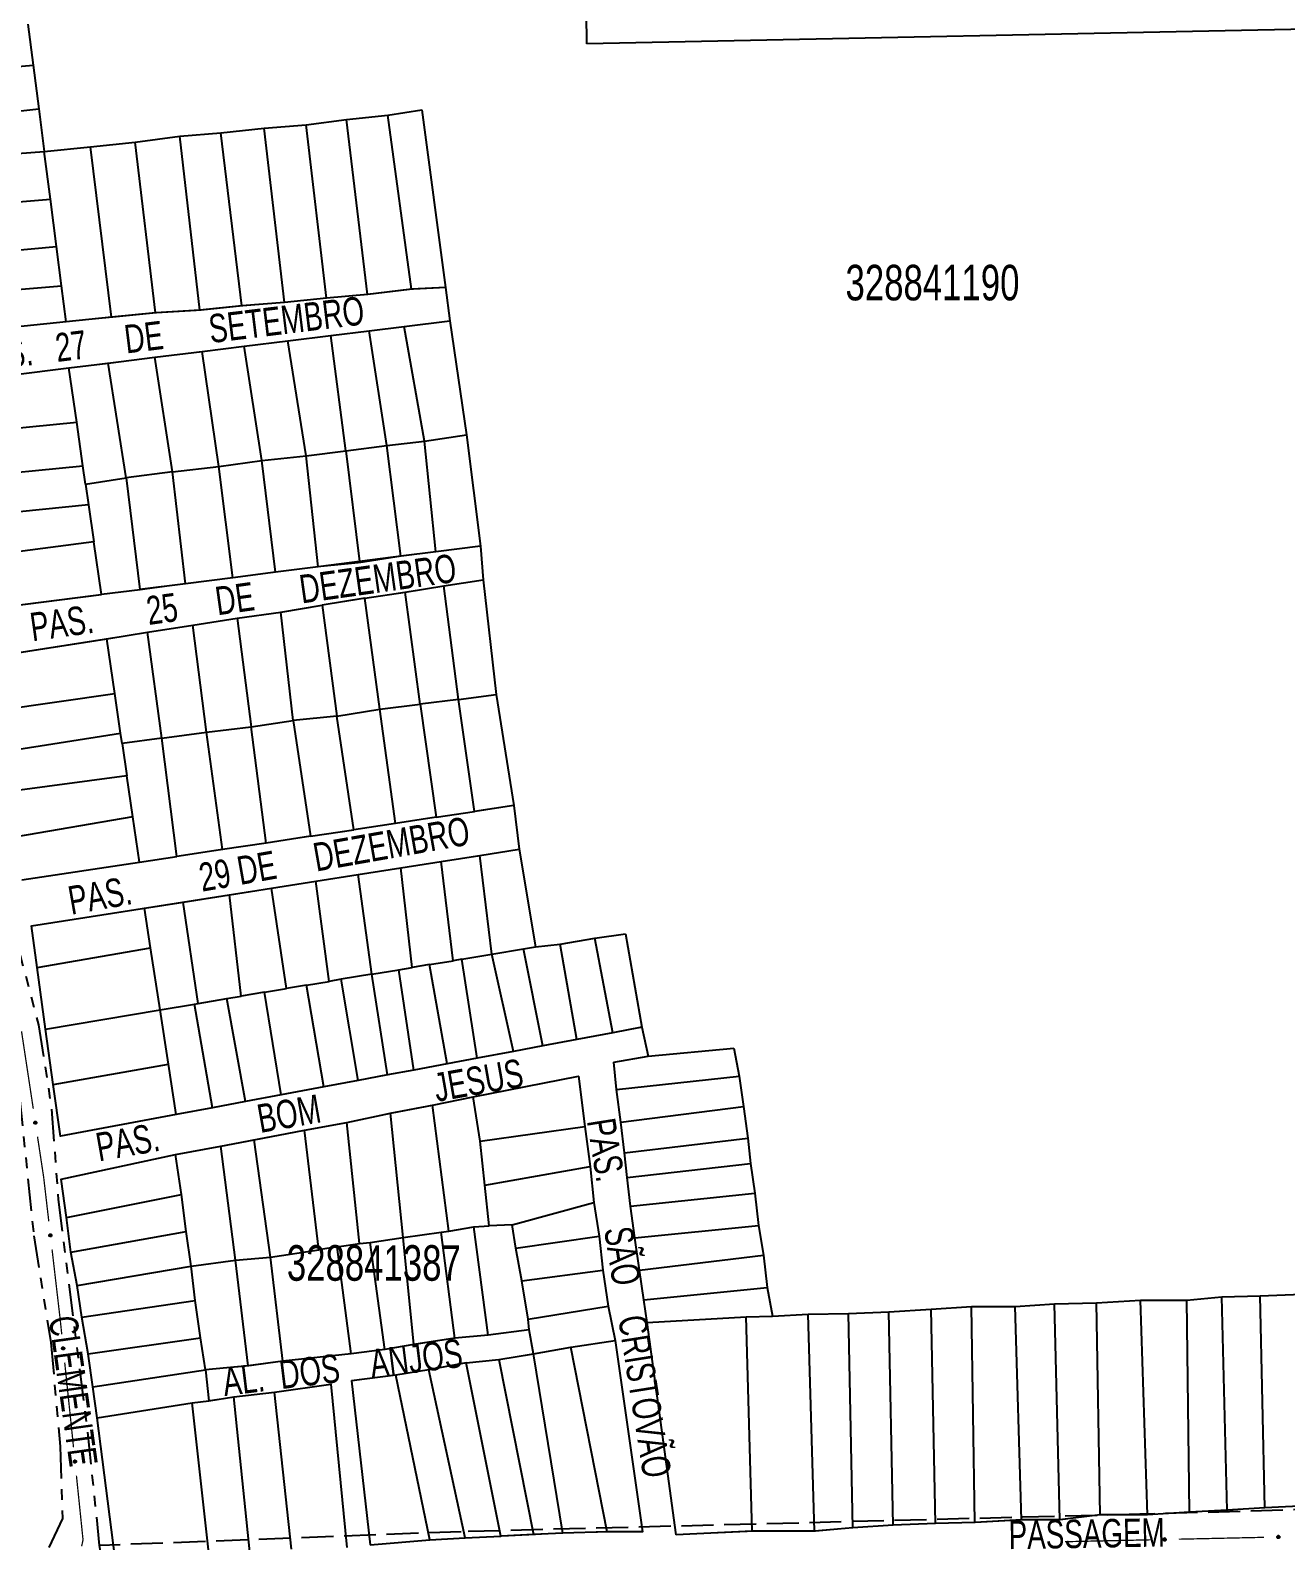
# Model space of a CAD drawing. Extents: x 203604 to 204690, y 4848469 to 4850418.
# Drawn here: x 203911.7 to 204088.3, y 4849524.5 to 4849737 of the extents above; entities that cross this region are included whole.
import ezdxf

# ---------------------------------------------------------------- set-up
doc = ezdxf.new("R2010")
doc.units = 0
doc.header["$LTSCALE"] = 1.5
doc.header["$MEASUREMENT"] = 0
doc.linetypes.add('TRACO_11', pattern=[8, 3, -1, 3, -1])
doc.linetypes.add('TRACO_25', pattern=[8, 3, -1, 1, -1, 1, -1])
for name, color, linetype in [('CD_MALHA_LOTES', 7, 'CONTINUOUS'), ('CD_TXT_QUADRA', 2, 'CONTINUOUS'), ('RU-QUADRA', 210, 'CONTINUOUS'), ('SV-EIXO-RUA-N-PAV', 6, 'CONTINUOUS'), ('SV-EIXO-RUA-PAV', 20, 'CONTINUOUS'), ('SV-RUA-NAO-PAV', 7, 'CONTINUOUS'), ('SV-RUA-PAVIM', 7, 'CONTINUOUS'), ('SV-TXT-RUA-PAV', 7, 'CONTINUOUS'), ('SV-TXT-VIA-ATUAL', 250, 'CONTINUOUS')]:
    doc.layers.add(name, color=color, linetype=linetype)
doc.styles.add('ARIAL', font='ARIAL.SHX')

msp = doc.modelspace()

# ---------------------------------------------------------------- linework, layer by layer
at = {"layer": 'CD_MALHA_LOTES', "linetype": 'Continuous', "flags": 128}
for points in [[(203989.982613, 4849735.04705), (203989.859522, 4849747.848481)], [(203911.388531, 4849737.822931), (203912.124695, 4849732.06886)], [(204095.902147, 4849737.201137), (203989.982613, 4849735.04705)], [(203895.959205, 4849730.647797), (203912.124695, 4849732.06886)], [(203912.124695, 4849732.06886), (203912.911307, 4849725.920476)], [(203896.751106, 4849724.115537), (203912.911307, 4849725.920476)], [(203912.911307, 4849725.920476), (203913.682425, 4849719.8932)], [(203950.532048, 4849723.661162), (203956.19422, 4849724.399706)], [(203956.19422, 4849724.399706), (203961.979482, 4849725.015159)], [(203959.148396, 4849699.781569), (203956.19422, 4849724.399706)], [(203961.979482, 4849725.015159), (203966.780018, 4849725.753703)], [(203965.30293, 4849700.520113), (203961.979482, 4849725.015159)], [(203966.780018, 4849725.753703), (203970.103467, 4849700.766294)], [(203932.745444, 4849722.060983), (203938.530706, 4849722.553346)], [(203938.530706, 4849722.553346), (203944.623695, 4849723.168799)], [(203941.484883, 4849698.18139), (203938.530706, 4849722.553346)], [(203944.623695, 4849723.168799), (203950.532048, 4849723.661162)], [(203947.454781, 4849698.673753), (203944.623695, 4849723.168799)], [(203953.363134, 4849699.289206), (203950.532048, 4849723.661162)], [(203913.682425, 4849719.8932), (203920.190194, 4849720.583895)], [(203920.190194, 4849720.583895), (203926.467819, 4849721.199348)], [(203923.144371, 4849696.581211), (203920.190194, 4849720.583895)], [(203926.467819, 4849721.199348), (203932.745444, 4849722.060983)], [(203929.298905, 4849697.196665), (203926.467819, 4849721.199348)], [(203935.57653, 4849697.565937), (203932.745444, 4849722.060983)], [(203897.410653, 4849718.675048), (203913.682425, 4849719.8932)], [(203914.540744, 4849713.184333), (203913.682425, 4849719.8932)], [(203898.237536, 4849711.854224), (203914.540744, 4849713.184333)], [(203915.391316, 4849706.536021), (203914.540744, 4849713.184333)], [(203899.064198, 4849705.03523), (203915.391316, 4849706.536021)], [(203916.098474, 4849701.008673), (203915.391316, 4849706.536021)], [(203899.716613, 4849699.653565), (203916.098474, 4849701.008673)], [(203916.743655, 4849695.965758), (203916.098474, 4849701.008673)], [(203953.363134, 4849699.289206), (203947.454781, 4849698.673753)], [(203959.148396, 4849699.781569), (203953.363134, 4849699.289206)], [(203965.30293, 4849700.520113), (203959.148396, 4849699.781569)], [(203970.103467, 4849700.766294), (203965.30293, 4849700.520113)], [(203970.103467, 4849700.766294), (203970.71892, 4849696.088848)], [(203929.298905, 4849697.196665), (203923.144371, 4849696.581211)], [(203935.57653, 4849697.565937), (203929.298905, 4849697.196665)], [(203941.484883, 4849698.18139), (203935.57653, 4849697.565937)], [(203947.454781, 4849698.673753), (203941.484883, 4849698.18139)], [(203916.743655, 4849695.965758), (203900.372594, 4849694.242488)], [(203923.144371, 4849696.581211), (203916.743655, 4849695.965758)], [(203953.960891, 4849694.016301), (203959.355265, 4849694.683449)], [(203959.355265, 4849694.683449), (203964.294681, 4849695.294331)], [(203961.856391, 4849678.548426), (203959.355265, 4849694.683449)], [(203964.294681, 4849695.294331), (203970.71892, 4849696.088848)], [(203967.149291, 4849679.163879), (203964.294681, 4849695.294331)], [(203970.71892, 4849696.088848), (203973.057643, 4849680.025514)], [(203935.884257, 4849691.780674), (203941.778569, 4849692.509653)], [(203941.778569, 4849692.509653), (203947.915355, 4849693.268619)], [(203944.254423, 4849676.455884), (203941.778569, 4849692.509653)], [(203947.915355, 4849693.268619), (203953.960891, 4849694.016301)], [(203950.532048, 4849677.071338), (203947.915355, 4849693.268619)], [(203956.071129, 4849677.809882), (203953.960891, 4849694.016301)], [(203922.687062, 4849690.148513), (203929.232538, 4849690.958024)], [(203929.232538, 4849690.958024), (203935.884257, 4849691.780674)], [(203931.699173, 4849674.855705), (203929.232538, 4849690.958024)], [(203938.22298, 4849675.594249), (203935.884257, 4849691.780674)], [(203901.049593, 4849687.4725), (203917.141465, 4849689.462661)], [(203917.141465, 4849689.462661), (203922.687062, 4849690.148513)], [(203918.239515, 4849681.812437), (203917.141465, 4849689.462661)], [(203925.175367, 4849673.99407), (203922.687062, 4849690.148513)], [(203902.050604, 4849680.256879), (203918.239515, 4849681.812437)], [(203919.121752, 4849675.696386), (203918.239515, 4849681.812437)], [(203967.149291, 4849679.163879), (203973.057643, 4849680.025514)], [(203973.057643, 4849680.025514), (203975.027094, 4849664.392997)], [(203950.532048, 4849677.071338), (203956.071129, 4849677.809882)], [(203956.071129, 4849677.809882), (203961.856391, 4849678.548426)], [(203961.856391, 4849678.548426), (203967.149291, 4849679.163879)], [(203963.804178, 4849662.96282), (203961.856391, 4849678.548426)], [(203968.757173, 4849663.593998), (203967.149291, 4849679.163879)], [(203902.90456, 4849674.101279), (203919.121752, 4849675.696386)], [(203919.49455, 4849673.11199), (203919.121752, 4849675.696386)], [(203931.699173, 4849674.855705), (203938.22298, 4849675.594249)], [(203938.22298, 4849675.594249), (203944.254423, 4849676.455884)], [(203940.177979, 4849659.952048), (203938.22298, 4849675.594249)], [(203944.254423, 4849676.455884), (203950.532048, 4849677.071338)], [(203946.205652, 4849660.720176), (203944.254423, 4849676.455884)], [(203952.217891, 4849661.486337), (203950.532048, 4849677.071338)], [(203919.49455, 4849673.11199), (203925.175367, 4849673.99407)], [(203931.699173, 4849674.855705), (203925.175367, 4849673.99407)], [(203933.544687, 4849659.106743), (203931.699173, 4849674.855705)], [(203919.49455, 4849673.11199), (203919.919143, 4849670.183543)], [(203919.919143, 4849670.183543), (203903.672423, 4849668.566266)], [(203919.919143, 4849670.183543), (203920.663866, 4849665.014625)], [(203920.663866, 4849665.014625), (203904.459364, 4849662.893732)], [(203921.731587, 4849657.601357), (203920.663866, 4849665.014625)], [(203963.804178, 4849662.96282), (203958.019162, 4849662.225614)], [(203968.757173, 4849663.593998), (203963.804178, 4849662.96282)], [(203975.027094, 4849664.392997), (203968.757173, 4849663.593998)], [(203975.027094, 4849664.392997), (203975.396366, 4849659.654006)], [(203946.205652, 4849660.720176), (203940.177979, 4849659.952048)], [(203952.217891, 4849661.486337), (203946.205652, 4849660.720176)], [(203958.019162, 4849662.225614), (203952.217891, 4849661.486337)], [(203933.544687, 4849659.106743), (203927.138331, 4849658.290358)], [(203940.177979, 4849659.952048), (203933.544687, 4849659.106743)], [(203964.441295, 4849657.930736), (203969.876969, 4849658.789758)], [(203969.876969, 4849658.789758), (203975.396366, 4849659.654006)], [(203971.949827, 4849642.790582), (203969.876969, 4849658.789758)], [(203975.396366, 4849659.654006), (203977.242727, 4849643.529126)], [(203905.480857, 4849655.530468), (203921.731587, 4849657.601357)], [(203927.144818, 4849658.238463), (203921.731587, 4849657.601357)], [(203927.138331, 4849658.290358), (203927.144818, 4849658.238463)], [(203958.762922, 4849657.049481), (203952.74768, 4849656.084376)], [(203958.762922, 4849657.049481), (203964.441295, 4849657.930736)], [(203960.871666, 4849641.436584), (203958.762922, 4849657.049481)], [(203966.533837, 4849642.175128), (203964.441295, 4849657.930736)], [(203934.548804, 4849653.257946), (203940.807884, 4849654.238016)], [(203940.807884, 4849654.238016), (203946.962418, 4849655.09965)], [(203940.807884, 4849654.238016), (203942.777335, 4849638.974771)], [(203946.962418, 4849655.09965), (203952.74768, 4849656.084376)], [(203948.685688, 4849639.836405), (203946.962418, 4849655.09965)], [(203952.74768, 4849656.084376), (203954.840222, 4849640.451859)], [(203922.492411, 4849651.370112), (203928.214473, 4849652.266094)], [(203928.214473, 4849652.266094), (203934.548804, 4849653.257946)], [(203930.222085, 4849637.374592), (203928.214473, 4849652.266094)], [(203936.49971, 4849638.236226), (203934.548804, 4849653.257946)], [(203906.219401, 4849648.822025), (203922.492411, 4849651.370112)], [(203923.612237, 4849643.639732), (203922.492411, 4849651.370112)], [(203907.251412, 4849641.303089), (203923.612237, 4849643.639732)], [(203924.419679, 4849638.074928), (203923.612237, 4849643.639732)], [(203954.840222, 4849640.451859), (203960.871666, 4849641.436584)], [(203960.871666, 4849641.436584), (203966.533837, 4849642.175128)], [(203963.094909, 4849625.384476), (203960.871666, 4849641.436584)], [(203971.949827, 4849642.790582), (203966.533837, 4849642.175128)], [(203966.533837, 4849642.175128), (203968.776058, 4849626.243725)], [(203971.949827, 4849642.790582), (203977.242727, 4849643.529126)], [(203974.162173, 4849627.058351), (203971.949827, 4849642.790582)], [(203977.242727, 4849643.529126), (203979.70454, 4849627.896609)], [(203942.777335, 4849638.974771), (203948.685688, 4849639.836405)], [(203954.840222, 4849640.451859), (203948.685688, 4849639.836405)], [(203948.685688, 4849639.836405), (203951.13092, 4849623.574976)], [(203957.191284, 4849624.491579), (203954.840222, 4849640.451859)], [(203908.046718, 4849635.508723), (203924.419679, 4849638.074928)], [(203924.632121, 4849636.610804), (203924.419679, 4849638.074928)], [(203930.222085, 4849637.374592), (203924.632121, 4849636.610804)], [(203930.222085, 4849637.374592), (203936.49971, 4849638.236226)], [(203932.318804, 4849620.729727), (203930.222085, 4849637.374592)], [(203936.49971, 4849638.236226), (203942.777335, 4849638.974771)], [(203938.721981, 4849621.698179), (203936.49971, 4849638.236226)], [(203944.869877, 4849622.603709), (203942.777335, 4849638.974771)], [(203924.632121, 4849636.610804), (203925.292013, 4849632.062897)], [(203925.292013, 4849632.062897), (203908.823164, 4849629.851754)], [(203926.129478, 4849626.291182), (203925.292013, 4849632.062897)], [(203968.776058, 4849626.243725), (203974.162173, 4849627.058351)], [(203979.70454, 4849627.896609), (203974.16546, 4849627.034974)], [(203979.70454, 4849627.896609), (203980.443085, 4849621.742075)], [(203926.129478, 4849626.291182), (203909.778673, 4849623.488058)], [(203927.053271, 4849619.933339), (203926.129478, 4849626.291182)], [(203951.13092, 4849623.574976), (203957.191284, 4849624.491579)], [(203963.094909, 4849625.384476), (203957.191284, 4849624.491579)], [(203968.776058, 4849626.243725), (203963.094909, 4849625.384476)], [(203944.869877, 4849622.603709), (203938.721981, 4849621.698179)], [(203951.13092, 4849623.574976), (203944.869877, 4849622.603709)], [(203927.053271, 4849619.933339), (203932.318804, 4849620.729727)], [(203938.721981, 4849621.698179), (203932.318804, 4849620.729727)], [(203969.497093, 4849620.022552), (203974.933614, 4849620.876583)], [(203974.933614, 4849620.876583), (203980.443085, 4849621.742075)], [(203976.635179, 4849606.985645), (203974.933614, 4849620.876583)], [(203980.443085, 4849621.742075), (203982.781808, 4849608.017463)], [(203910.527575, 4849617.433901), (203927.053271, 4849619.933339)], [(203951.885012, 4849617.255843), (203957.802038, 4849618.185357)], [(203957.802038, 4849618.185357), (203963.82032, 4849619.130779)], [(203959.751615, 4849604.151444), (203957.802038, 4849618.185357)], [(203963.82032, 4849619.130779), (203969.497093, 4849620.022552)], [(203965.419375, 4849605.102877), (203963.82032, 4849619.130779)], [(203971.186756, 4849606.071032), (203969.497093, 4849620.022552)], [(203939.747194, 4849615.349094), (203945.645349, 4849616.275644)], [(203945.645349, 4849616.275644), (203951.885012, 4849617.255843)], [(203947.737985, 4849602.134747), (203945.645349, 4849616.275644)], [(203953.724703, 4849603.139722), (203951.885012, 4849617.255843)], [(203927.774145, 4849613.468229), (203933.210666, 4849614.32226)], [(203933.210666, 4849614.32226), (203939.747194, 4849615.349094)], [(203935.32501, 4849600.051013), (203933.210666, 4849614.32226)], [(203941.372018, 4849601.066109), (203939.747194, 4849615.349094)], [(203911.881573, 4849610.97164), (203927.774145, 4849613.468229)], [(203928.626031, 4849607.895003), (203927.774145, 4849613.468229)], [(203912.688674, 4849605.089584), (203911.881573, 4849610.97164)], [(203991.090429, 4849609.24837), (203995.398603, 4849609.863824)], [(203995.398603, 4849609.863824), (203997.737326, 4849596.69312)], [(203912.688674, 4849605.089584), (203928.626031, 4849607.895003)], [(203929.965197, 4849599.151275), (203928.626031, 4849607.895003)], [(203976.635179, 4849606.985645), (203981.065575, 4849607.729364)], [(203981.065575, 4849607.729364), (203982.781808, 4849608.017463)], [(203983.772443, 4849594.076675), (203981.065575, 4849607.729364)], [(203982.781808, 4849608.017463), (203986.228347, 4849608.386735)], [(203986.228347, 4849608.386735), (203991.090429, 4849609.24837)], [(203988.588419, 4849594.978991), (203986.228347, 4849608.386735)], [(203993.634847, 4849595.924484), (203991.090429, 4849609.24837)], [(203967.874007, 4849605.514929), (203965.419375, 4849605.102877)], [(203967.874007, 4849605.514929), (203971.186756, 4849606.071032)], [(203970.320403, 4849591.556315), (203967.874007, 4849605.514929)], [(203972.404024, 4849606.275372), (203971.186756, 4849606.071032)], [(203972.404024, 4849606.275372), (203976.635179, 4849606.985645)], [(203974.564078, 4849592.351406), (203972.404024, 4849606.275372)], [(203979.692244, 4849593.312213), (203976.635179, 4849606.985645)], [(203913.874132, 4849596.45011), (203912.688674, 4849605.089584)], [(203955.455675, 4849603.463108), (203953.724703, 4849603.139722)], [(203959.751615, 4849604.151444), (203955.455675, 4849603.463108)], [(203957.834457, 4849589.216962), (203955.455675, 4849603.463108)], [(203959.751615, 4849604.151444), (203963.543232, 4849604.787933)], [(203961.966732, 4849589.991181), (203959.751615, 4849604.151444)], [(203963.543232, 4849604.787933), (203965.419375, 4849605.102877)], [(203965.645622, 4849590.680454), (203963.543232, 4849604.787933)], [(203939.376158, 4849600.731069), (203941.372018, 4849601.066109)], [(203944.66467, 4849601.618838), (203941.372018, 4849601.066109)], [(203944.66467, 4849601.618838), (203947.737985, 4849602.134747)], [(203947.01334, 4849587.189529), (203944.66467, 4849601.618838)], [(203950.551768, 4849602.60709), (203947.737985, 4849602.134747)], [(203950.551768, 4849602.60709), (203953.724703, 4849603.139722)], [(203952.995616, 4849588.313592), (203950.551768, 4849602.60709)], [(203913.874132, 4849596.45011), (203929.965197, 4849599.151275)], [(203929.965197, 4849599.151275), (203934.7959, 4849599.962193)], [(203931.130287, 4849591.511615), (203929.965197, 4849599.151275)], [(203934.7959, 4849599.962193), (203935.32501, 4849600.051013)], [(203937.347967, 4849585.378635), (203934.7959, 4849599.962193)], [(203935.32501, 4849600.051013), (203939.376158, 4849600.731069)], [(203941.989327, 4849586.248236), (203939.376158, 4849600.731069)], [(203914.941272, 4849588.672925), (203913.874132, 4849596.45011)], [(203988.588419, 4849594.978991), (203983.772443, 4849594.076675)], [(203993.634847, 4849595.924484), (203988.588419, 4849594.978991)], [(203997.737326, 4849596.69312), (203993.634847, 4849595.924484)], [(203997.737326, 4849596.69312), (203998.598961, 4849592.631128)], [(203979.692244, 4849593.312213), (203974.564078, 4849592.351406)], [(203983.772443, 4849594.076675), (203979.692244, 4849593.312213)], [(203993.798424, 4849591.769493), (203998.598961, 4849592.631128)], [(203998.598961, 4849592.631128), (204010.661848, 4849593.738944)], [(204010.661848, 4849593.738944), (204011.400392, 4849589.800042)], [(203914.941272, 4849588.672925), (203931.130287, 4849591.511615)], [(203932.219801, 4849584.417828), (203931.130287, 4849591.511615)], [(203965.645622, 4849590.680454), (203961.966732, 4849589.991181)], [(203970.320403, 4849591.556315), (203965.645622, 4849590.680454)], [(203974.564078, 4849592.351406), (203970.320403, 4849591.556315)], [(203994.167696, 4849587.953682), (203993.798424, 4849591.769493)], [(203915.943566, 4849581.36833), (203914.941272, 4849588.672925)], [(203952.995616, 4849588.313592), (203947.01334, 4849587.189529)], [(203957.834457, 4849589.216962), (203952.995616, 4849588.313592)], [(203961.966732, 4849589.991181), (203957.834457, 4849589.216962)], [(203974.005787, 4849586.892027), (203988.797198, 4849589.820276)], [(203988.797198, 4849589.820276), (203989.698198, 4849582.762445)], [(203994.167696, 4849587.953682), (204011.400392, 4849589.800042)], [(204011.400392, 4849589.800042), (204012.015845, 4849585.553413)], [(203941.989327, 4849586.248236), (203937.347967, 4849585.378635)], [(203947.01334, 4849587.189529), (203941.989327, 4849586.248236)], [(203968.299455, 4849585.765777), (203974.005787, 4849586.892027)], [(203974.98187, 4849580.660112), (203974.005787, 4849586.892027)], [(203994.783149, 4849583.337781), (203994.167696, 4849587.953682)], [(203932.219801, 4849584.417828), (203915.943566, 4849581.36833)], [(203937.347967, 4849585.378635), (203932.219801, 4849584.417828)], [(203956.211043, 4849583.288028), (203962.367874, 4849584.639527)], [(203962.367874, 4849584.639527), (203968.299455, 4849585.765777)], [(203964.169873, 4849567.107575), (203962.367874, 4849584.639527)], [(203970.551955, 4849568.008575), (203968.299455, 4849585.765777)], [(203994.783149, 4849583.337781), (204012.015845, 4849585.553413)], [(204012.015845, 4849585.553413), (204012.631299, 4849581.122149)], [(203943.184089, 4849580.885362), (203950.279461, 4849582.236862)], [(203950.279461, 4849582.236862), (203956.211043, 4849583.288028)], [(203952.306711, 4849565.380659), (203950.279461, 4849582.236862)], [(203958.013042, 4849566.281659), (203956.211043, 4849583.288028)], [(203974.98187, 4849580.660112), (203989.698198, 4849582.762445)], [(203989.698198, 4849582.762445), (203990.449031, 4849577.093655)], [(203995.275512, 4849579.029607), (203994.783149, 4849583.337781)], [(203932.146843, 4849578.783029), (203938.528924, 4849579.984362)], [(203938.528924, 4849579.984362), (203943.184089, 4849580.885362)], [(203940.556173, 4849563.916534), (203938.528924, 4849579.984362)], [(203945.511671, 4849564.367034), (203943.184089, 4849580.885362)], [(203975.65762, 4849574.465739), (203974.98187, 4849580.660112)], [(203995.275512, 4849579.029607), (204012.631299, 4849581.122149)], [(204012.631299, 4849581.122149), (204013.000571, 4849577.552519)], [(203916.041473, 4849575.329197), (203932.146843, 4849578.783029)], [(203932.972759, 4849573.151781), (203932.146843, 4849578.783029)], [(203995.644784, 4849575.583068), (203995.275512, 4849579.029607)], [(203975.65762, 4849574.465739), (203990.449031, 4849577.093655)], [(203990.449031, 4849577.093655), (203990.974614, 4849572.063073)], [(203995.644784, 4849575.583068), (204013.000571, 4849577.552519)], [(203996.137147, 4849571.521075), (203995.644784, 4849575.583068)], [(204013.000571, 4849577.552519), (204013.616024, 4849573.367436)], [(203916.792306, 4849569.923199), (203916.041473, 4849575.329197)], [(203976.258286, 4849568.759408), (203975.65762, 4849574.465739)], [(203916.792306, 4849569.923199), (203932.972759, 4849573.151781)], [(203933.648509, 4849567.971033), (203932.972759, 4849573.151781)], [(203979.486868, 4849568.909574), (203990.974614, 4849572.063073)], [(203990.974614, 4849572.063073), (203991.725447, 4849567.332825)], [(203996.137147, 4849571.521075), (204013.616024, 4849573.367436)], [(203996.7526, 4849567.089811), (203996.137147, 4849571.521075)], [(204013.616024, 4849573.367436), (204014.108387, 4849568.81308)], [(203917.392973, 4849565.042784), (203916.792306, 4849569.923199)], [(203917.392973, 4849565.042784), (203933.648509, 4849567.971033)], [(203934.324258, 4849563.090618), (203933.648509, 4849567.971033)], [(203959.514708, 4849566.431825), (203964.169873, 4849567.107575)], [(203964.169873, 4849567.107575), (203969.500788, 4849567.858408)], [(203965.633998, 4849552.053372), (203964.169873, 4849567.107575)], [(203969.500788, 4849567.858408), (203970.551955, 4849568.008575)], [(203971.415413, 4849552.954371), (203969.500788, 4849567.858408)], [(203970.551955, 4849568.008575), (203974.08087, 4849568.609241)], [(203974.08087, 4849568.609241), (203976.258286, 4849568.759408)], [(203976.108119, 4849553.404871), (203974.08087, 4849568.609241)], [(203979.486868, 4849568.909574), (203976.258286, 4849568.759408)], [(203980.012451, 4849565.605909), (203979.486868, 4849568.909574)], [(203980.012451, 4849565.605909), (203991.725447, 4849567.332825)], [(203991.725447, 4849567.332825), (203992.251031, 4849562.527493)], [(203996.7526, 4849567.089811), (204014.108387, 4849568.81308)], [(203997.368054, 4849562.535455), (203996.7526, 4849567.089811)], [(204014.108387, 4849568.81308), (204014.846931, 4849564.627997)], [(203918.293972, 4849560.350077), (203917.392973, 4849565.042784)], [(203945.511671, 4849564.367034), (203952.306711, 4849565.380659)], [(203954.859543, 4849565.831159), (203952.306711, 4849565.380659)], [(203954.859543, 4849565.831159), (203958.013042, 4849566.281659)], [(203956.849251, 4849550.776956), (203954.859543, 4849565.831159)], [(203958.013042, 4849566.281659), (203959.514708, 4849566.431825)], [(203961.579499, 4849551.377622), (203959.514708, 4849566.431825)], [(203980.838368, 4849561.025827), (203980.012451, 4849565.605909)], [(203918.293972, 4849560.350077), (203934.324258, 4849563.090618)], [(203934.324258, 4849563.090618), (203940.556173, 4849563.916534)], [(203934.887383, 4849558.247745), (203934.324258, 4849563.090618)], [(203940.556173, 4849563.916534), (203945.511671, 4849564.367034)], [(203942.358172, 4849549.050039), (203940.556173, 4849563.916534)], [(203947.238587, 4849549.725789), (203945.511671, 4849564.367034)], [(203997.368054, 4849562.535455), (204014.846931, 4849564.627997)], [(204014.846931, 4849564.627997), (204015.339294, 4849560.073642)], [(203980.838368, 4849561.025827), (203992.251031, 4849562.527493)], [(203981.739367, 4849555.657371), (203980.838368, 4849561.025827)], [(203992.251031, 4849562.527493), (203993.001864, 4849557.45937)], [(203997.983507, 4849558.350372), (203997.368054, 4849562.535455)], [(203918.969722, 4849555.920162), (203918.293972, 4849560.350077)], [(203997.983507, 4849558.350372), (204015.339294, 4849560.073642)], [(204015.339294, 4849560.073642), (204016.077838, 4849556.073194)], [(204074.361277, 4849558.288827), (204079.284905, 4849558.781189)], [(204079.284905, 4849558.781189), (204084.700895, 4849558.90428)], [(204080.023449, 4849528.747062), (204079.284905, 4849558.781189)], [(204084.700895, 4849558.90428), (204090.547702, 4849559.150461)], [(204085.316348, 4849529.116334), (204084.700895, 4849558.90428)], [(203918.969722, 4849555.920162), (203934.887383, 4849558.247745)], [(203935.638216, 4849552.991913), (203934.887383, 4849558.247745)], [(203981.739367, 4849555.657371), (203993.001864, 4849557.45937)], [(203993.001864, 4849557.45937), (203993.977947, 4849552.654038)], [(203998.47587, 4849555.150014), (203997.983507, 4849558.350372)], [(204021.124556, 4849556.319376), (204026.786727, 4849556.442466)], [(204026.786727, 4849556.442466), (204032.448899, 4849556.688648)], [(204027.402181, 4849526.285249), (204026.786727, 4849556.442466)], [(204032.448899, 4849556.688648), (204038.418797, 4849557.05792)], [(204033.064352, 4849526.654521), (204032.448899, 4849556.688648)], [(204038.418797, 4849557.05792), (204044.080969, 4849557.427192)], [(204039.034251, 4849526.900702), (204038.418797, 4849557.05792)], [(204044.573331, 4849527.023793), (204044.080969, 4849557.427192)], [(204044.080969, 4849557.427192), (204050.235503, 4849557.427192)], [(204050.235503, 4849557.427192), (204055.774584, 4849557.796464)], [(204051.097138, 4849527.393065), (204050.235503, 4849557.427192)], [(204055.774584, 4849557.796464), (204061.682937, 4849557.919555)], [(204056.513128, 4849527.393065), (204055.774584, 4849557.796464)], [(204061.682937, 4849557.919555), (204067.837471, 4849558.288827)], [(204062.175299, 4849528.131609), (204061.682937, 4849557.919555)], [(204068.822196, 4849528.131609), (204067.837471, 4849558.288827)], [(204067.837471, 4849558.288827), (204074.361277, 4849558.288827)], [(204074.730549, 4849528.500881), (204074.361277, 4849558.288827)], [(203919.870722, 4849550.739414), (203918.969722, 4849555.920162)], [(203981.889534, 4849554.155704), (203981.739367, 4849555.657371)], [(203998.47587, 4849555.150014), (204012.385117, 4849555.950104)], [(204002.537862, 4849525.300523), (203998.47587, 4849555.150014)], [(204012.385117, 4849555.950104), (204016.077838, 4849556.073194)], [(204013.246752, 4849525.792886), (204012.385117, 4849555.950104)], [(204016.077838, 4849556.073194), (204021.124556, 4849556.319376)], [(204021.986191, 4849525.792886), (204021.124556, 4849556.319376)], [(203919.870722, 4849550.739414), (203935.638216, 4849552.991913)], [(203936.351508, 4849548.524456), (203935.638216, 4849552.991913)], [(203971.415413, 4849552.954371), (203965.633998, 4849552.053372)], [(203976.108119, 4849553.404871), (203971.415413, 4849552.954371)], [(203981.889534, 4849554.155704), (203976.108119, 4849553.404871)], [(203982.490201, 4849550.776956), (203981.889534, 4849554.155704)], [(203987.746032, 4849551.677955), (203993.977947, 4849552.654038)], [(203993.977947, 4849552.654038), (203997.807195, 4849525.699131)], [(203920.50893, 4849546.12179), (203919.870722, 4849550.739414)], [(203956.849251, 4849550.776956), (203947.238587, 4849549.725789)], [(203961.579499, 4849551.377622), (203956.849251, 4849550.776956)], [(203965.633998, 4849552.053372), (203961.579499, 4849551.377622)], [(203977.609786, 4849549.951039), (203982.490201, 4849550.776956)], [(203982.490201, 4849550.776956), (203987.746032, 4849551.677955)], [(203986.619782, 4849525.548964), (203982.490201, 4849550.776956)], [(203992.851697, 4849525.699131), (203987.746032, 4849551.677955)], [(203920.50893, 4849546.12179), (203936.351508, 4849548.524456)], [(203942.358172, 4849549.050039), (203936.351508, 4849548.524456)], [(203936.351508, 4849548.524456), (203936.802008, 4849544.169624)], [(203947.238587, 4849549.725789), (203942.358172, 4849549.050039)], [(203967.773872, 4849548.524456), (203963.118707, 4849547.773623)], [(203973.029704, 4849549.500539), (203967.773872, 4849548.524456)], [(203972.879537, 4849524.873214), (203967.773872, 4849548.524456)], [(203973.029704, 4849549.500539), (203977.609786, 4849549.951039)], [(203977.910119, 4849525.098464), (203973.029704, 4849549.500539)], [(203977.609786, 4849549.951039), (203982.490201, 4849525.323714)], [(203921.109596, 4849541.766959), (203920.50893, 4849546.12179)], [(203946.037255, 4849545.370957), (203953.996085, 4849546.497207)], [(203953.996085, 4849546.497207), (203956.211043, 4849523.521715)], [(203963.118707, 4849547.773623), (203956.886793, 4849546.947707)], [(203956.886793, 4849546.947707), (203959.514708, 4849523.897131)], [(203967.924039, 4849524.572881), (203963.118707, 4849547.773623)], [(203921.109596, 4849541.766959), (203934.474425, 4849543.869291)], [(203934.474425, 4849543.869291), (203936.802008, 4849544.169624)], [(203936.802008, 4849522.770882), (203934.474425, 4849543.869291)], [(203936.802008, 4849544.169624), (203940.330923, 4849544.695208)], [(203940.330923, 4849544.695208), (203946.037255, 4849545.370957)], [(203942.583422, 4849522.921048), (203940.330923, 4849544.695208)], [(203948.43992, 4849523.296465), (203946.037255, 4849545.370957)], [(203923.662429, 4849521.944965), (203921.109596, 4849541.766959)], [(204085.316348, 4849529.116334), (204080.023449, 4849528.747062)], [(204091.163156, 4849529.362516), (204085.316348, 4849529.116334)], [(204039.034251, 4849526.900702), (204033.064352, 4849526.654521)], [(204044.573331, 4849527.023793), (204039.034251, 4849526.900702)], [(204051.097138, 4849527.393065), (204044.573331, 4849527.023793)], [(204056.513128, 4849527.393065), (204051.097138, 4849527.393065)], [(204062.175299, 4849528.131609), (204056.513128, 4849527.393065)], [(204068.822196, 4849528.131609), (204062.175299, 4849528.131609)], [(204074.730549, 4849528.500881), (204068.822196, 4849528.131609)], [(204080.023449, 4849528.747062), (204074.730549, 4849528.500881)], [(203959.514708, 4849523.897131), (203967.924039, 4849524.572881)], [(203967.924039, 4849524.572881), (203972.879537, 4849524.873214)], [(203972.879537, 4849524.873214), (203977.910119, 4849525.098464)], [(203982.490201, 4849525.323714), (203977.910119, 4849525.098464)], [(203986.619782, 4849525.548964), (203982.490201, 4849525.323714)], [(203992.851697, 4849525.699131), (203986.619782, 4849525.548964)], [(203997.807195, 4849525.699131), (203992.851697, 4849525.699131)], [(204013.246752, 4849525.792886), (204002.537862, 4849525.300523)], [(204021.986191, 4849525.792886), (204013.246752, 4849525.792886)], [(204027.402181, 4849526.285249), (204021.986191, 4849525.792886)], [(204033.064352, 4849526.654521), (204027.402181, 4849526.285249)]]:
    msp.add_lwpolyline(points, dxfattribs=at)
at = {"layer": 'CD_MALHA_LOTES', "linetype": 'Continuous'}
for points in [[(203956.071129, 4849677.809882), (203958.019162, 4849662.225614)], [(203925.175367, 4849673.99407), (203927.138331, 4849658.290358)], [(203974.16546, 4849627.034974), (203974.162173, 4849627.058351)]]:
    msp.add_lwpolyline(points, dxfattribs=at)
at = {"layer": 'RU-QUADRA', "linetype": 'Continuous'}
for points in [[(203900.372594, 4849694.242488, 0.18, 0.18, 0), (203916.743655, 4849695.965758, 0.18, 0.18, 0), (203923.144371, 4849696.581211, 0.18, 0.18, 0), (203929.298905, 4849697.196665, 0.18, 0.18, 0), (203935.57653, 4849697.565937, 0.18, 0.18, 0), (203941.484883, 4849698.18139, 0.18, 0.18, 0), (203947.454781, 4849698.673753, 0.18, 0.18, 0), (203953.363134, 4849699.289206, 0.18, 0.18, 0), (203959.148396, 4849699.781569, 0.18, 0.18, 0), (203965.30293, 4849700.520113, 0.18, 0.18, 0), (203970.103467, 4849700.766294, 0.18, 0.18, 0), (203970.71892, 4849696.088848, 0.18, 0.18, 0), (203964.294681, 4849695.294331, 0.18, 0.18, 0), (203959.355265, 4849694.683449, 0.18, 0.18, 0), (203953.960891, 4849694.016301, 0.18, 0.18, 0), (203947.915355, 4849693.268619, 0.18, 0.18, 0), (203941.778569, 4849692.509653, 0.18, 0.18, 0), (203935.884257, 4849691.780674, 0.18, 0.18, 0), (203929.232538, 4849690.958024, 0.18, 0.18, 0), (203922.687062, 4849690.148513, 0.18, 0.18, 0), (203917.141465, 4849689.462661, 0.18, 0.18, 0), (203901.049593, 4849687.4725, 0.18, 0.18, 0)], [(203905.480857, 4849655.530468, 0.18, 0.18, 0), (203921.731587, 4849657.601357, 0.18, 0.18, 0), (203927.144818, 4849658.238463, 0.18, 0.18, 0), (203933.544687, 4849659.106743, 0.18, 0.18, 0), (203940.177979, 4849659.952048, 0.18, 0.18, 0), (203946.205652, 4849660.720176, 0.18, 0.18, 0), (203952.217891, 4849661.486337, 0.18, 0.18, 0), (203958.04058, 4849662.054274, 0.18, 0.18, 0), (203963.804178, 4849662.96282, 0.18, 0.18, 0), (203968.757173, 4849663.593998, 0.18, 0.18, 0), (203975.027094, 4849664.392997, 0.18, 0.18, 0), (203975.396366, 4849659.654006, 0.18, 0.18, 0), (203969.876969, 4849658.789758, 0.18, 0.18, 0), (203964.441295, 4849657.930736, 0.18, 0.18, 0), (203958.762922, 4849657.049481, 0.18, 0.18, 0), (203952.74768, 4849656.084376, 0.18, 0.18, 0), (203946.962418, 4849655.09965, 0.18, 0.18, 0), (203940.807884, 4849654.238016, 0.18, 0.18, 0), (203934.548804, 4849653.257946, 0.18, 0.18, 0), (203928.214473, 4849652.266094, 0.18, 0.18, 0), (203922.492411, 4849651.370112, 0.18, 0.18, 0), (203906.219401, 4849648.822025, 0.18, 0.18, 0)], [(203910.527575, 4849617.433901, 0.18, 0.18, 0), (203927.053271, 4849619.933339, 0.18, 0.18, 0), (203932.318804, 4849620.729727, 0.18, 0.18, 0), (203938.721981, 4849621.698179, 0.18, 0.18, 0), (203944.869877, 4849622.603709, 0.18, 0.18, 0), (203951.13092, 4849623.574976, 0.18, 0.18, 0), (203957.191284, 4849624.491579, 0.18, 0.18, 0), (203963.094909, 4849625.384476, 0.18, 0.18, 0), (203968.776058, 4849626.243725, 0.18, 0.18, 0), (203974.16546, 4849627.034974, 0.18, 0.18, 0), (203979.70454, 4849627.896609, 0.18, 0.18, 0), (203980.443085, 4849621.742075, 0.18, 0.18, 0), (203974.933614, 4849620.876583, 0.18, 0.18, 0), (203969.497093, 4849620.022552, 0.18, 0.18, 0), (203963.82032, 4849619.130779, 0.18, 0.18, 0), (203957.802038, 4849618.185357, 0.18, 0.18, 0), (203951.885012, 4849617.255843, 0.18, 0.18, 0), (203945.645349, 4849616.275644, 0.18, 0.18, 0), (203939.747194, 4849615.349094, 0.18, 0.18, 0), (203933.210666, 4849614.32226, 0.18, 0.18, 0), (203927.774145, 4849613.468229, 0.18, 0.18, 0), (203911.881573, 4849610.97164, 0.18, 0.18, 0), (203912.688674, 4849605.089584, 0.18, 0.18, 0), (203913.874132, 4849596.45011, 0.18, 0.18, 0), (203914.941272, 4849588.672925, 0.18, 0.18, 0), (203915.943566, 4849581.36833, 0.18, 0.18, 0), (203932.219801, 4849584.417828, 0.18, 0.18, 0), (203937.347967, 4849585.378635, 0.18, 0.18, 0), (203941.989327, 4849586.248236, 0.18, 0.18, 0), (203947.01334, 4849587.189529, 0.18, 0.18, 0), (203952.995616, 4849588.313592, 0.18, 0.18, 0), (203957.834457, 4849589.216962, 0.18, 0.18, 0), (203961.966732, 4849589.991181, 0.18, 0.18, 0), (203965.645622, 4849590.680454, 0.18, 0.18, 0), (203970.320403, 4849591.556315, 0.18, 0.18, 0), (203974.564078, 4849592.351406, 0.18, 0.18, 0), (203979.692244, 4849593.312213, 0.18, 0.18, 0), (203983.772443, 4849594.076675, 0.18, 0.18, 0), (203988.588419, 4849594.978991, 0.18, 0.18, 0), (203993.634847, 4849595.924484, 0.18, 0.18, 0), (203997.737326, 4849596.69312, 0.18, 0.18, 0), (203998.598961, 4849592.631128, 0.18, 0.18, 0), (203993.798424, 4849591.769493, 0.18, 0.18, 0), (203994.167696, 4849587.953682, 0.18, 0.18, 0), (203994.783149, 4849583.337781, 0.18, 0.18, 0), (203995.275512, 4849579.029607, 0.18, 0.18, 0), (203995.644784, 4849575.583068, 0.18, 0.18, 0), (203996.137147, 4849571.521075, 0.18, 0.18, 0), (203996.7526, 4849567.089811, 0.18, 0.18, 0), (203997.368054, 4849562.535455, 0.18, 0.18, 0), (203997.983507, 4849558.350372, 0.18, 0.18, 0), (203998.47587, 4849555.150014, 0.18, 0.18, 0), (204002.537862, 4849525.300523, 0.18, 0.18, 0), (204013.246752, 4849525.792886, 0.18, 0.18, 0), (204021.986191, 4849525.792886, 0.18, 0.18, 0), (204027.402181, 4849526.285249, 0.18, 0.18, 0), (204033.064352, 4849526.654521, 0.18, 0.18, 0), (204039.034251, 4849526.900702, 0.18, 0.18, 0), (204044.573331, 4849527.023793, 0.18, 0.18, 0), (204051.097138, 4849527.393065, 0.18, 0.18, 0), (204056.513128, 4849527.393065, 0.18, 0.18, 0), (204062.175299, 4849528.131609, 0.18, 0.18, 0), (204068.822196, 4849528.131609, 0.18, 0.18, 0), (204074.730549, 4849528.500881, 0.18, 0.18, 0), (204080.023449, 4849528.747062, 0.18, 0.18, 0), (204085.316348, 4849529.116334, 0.18, 0.18, 0), (204091.163156, 4849529.362516, 0.18, 0.18, 0)]]:
    msp.add_lwpolyline(points, format="xyseb", dxfattribs=at)
at = {"layer": 'RU-QUADRA', "linetype": 'Continuous', "const_width": 0.18, "flags": 128}
msp.add_lwpolyline([(203956.211043, 4849523.521715), (203953.996085, 4849546.497207), (203946.037255, 4849545.370957), (203940.330923, 4849544.695208), (203936.802008, 4849544.169624), (203936.351508, 4849548.524456), (203942.358172, 4849549.050039), (203947.238587, 4849549.725789), (203956.849251, 4849550.776956), (203961.579499, 4849551.377622), (203965.633998, 4849552.053372), (203971.415413, 4849552.954371), (203976.108119, 4849553.404871), (203981.889534, 4849554.155704), (203982.490201, 4849550.776956), (203977.609786, 4849549.951039), (203973.029704, 4849549.500539), (203967.773872, 4849548.524456), (203963.118707, 4849547.773623), (203956.886793, 4849546.947707), (203959.514708, 4849523.897131), (203967.924039, 4849524.572881), (203972.879537, 4849524.873214), (203977.910119, 4849525.098464), (203982.490201, 4849525.323714), (203986.619782, 4849525.548964), (203992.851697, 4849525.699131), (203997.807195, 4849525.699131), (203993.977947, 4849552.654038), (203993.001864, 4849557.45937), (203992.251031, 4849562.527493), (203991.725447, 4849567.332825), (203990.974614, 4849572.063073), (203990.449031, 4849577.093655), (203989.698198, 4849582.762445), (203988.797198, 4849589.820276), (203974.005787, 4849586.892027), (203968.299455, 4849585.765777), (203962.367874, 4849584.639527), (203956.211043, 4849583.288028), (203950.279461, 4849582.236862), (203943.184089, 4849580.885362), (203938.528924, 4849579.984362), (203932.146843, 4849578.783029), (203916.041473, 4849575.329197), (203916.792306, 4849569.923199), (203917.392973, 4849565.042784), (203918.293972, 4849560.350077), (203918.969722, 4849555.920162), (203919.870722, 4849550.739414), (203920.50893, 4849546.12179), (203921.109596, 4849541.766959), (203923.662429, 4849521.944965)], dxfattribs=at)
at = {"layer": 'SV-EIXO-RUA-N-PAV', "const_width": 0.18}
for points in [[(203912.129128, 4849585.258056), (203910.478978, 4849596.133579)], [(203913.59, 4849575.63), (203912.729183, 4849581.303321)], [(203913.620208, 4849575.370004), (203913.59, 4849575.63)], [(203914.31267, 4849569.410097), (203913.620208, 4849575.370004)], [(203915.93, 4849555.49), (203914.774311, 4849565.436825)], [(203916.032353, 4849554.509063), (203915.93, 4849555.49)], [(203916.136131, 4849553.514463), (203916.032353, 4849554.509063)], [(203917.42, 4849541.21), (203916.551244, 4849549.536061)], [(203917.48435, 4849540.584564), (203917.42, 4849541.21)], [(203917.791393, 4849537.600318), (203917.48435, 4849540.584564)], [(203919.13, 4849524.59), (203918.200784, 4849533.621323)], [(203918.934098, 4849523.690076), (203919.13, 4849524.59)]]:
    msp.add_lwpolyline(points, dxfattribs=at)
at = {"layer": 'SV-EIXO-RUA-N-PAV'}
for points in [[(203912.341875, 4849583.12212), (203912.302088, 4849583.150564), (203912.273709, 4849583.183145), (203912.257861, 4849583.217132), (203912.251688, 4849583.250817), (203912.249254, 4849583.28599), (203912.254624, 4849583.321993), (203912.269435, 4849583.360632), (203912.297688, 4849583.400744), (203912.332975, 4849583.427622), (203912.365464, 4849583.444942), (203912.400219, 4849583.453401), (203912.434427, 4849583.455193), (203912.47164, 4849583.448379), (203912.510651, 4849583.432987), (203912.550298, 4849583.403602), (203912.5779, 4849583.371469), (203912.592366, 4849583.338192), (203912.600649, 4849583.303199), (203912.602704, 4849583.267261), (203912.597229, 4849583.23195), (203912.581661, 4849583.1927), (203912.552139, 4849583.153953), (203912.520405, 4849583.126057), (203912.48734, 4849583.111128), (203912.452705, 4849583.103748), (203912.417457, 4849583.100878), (203912.381041, 4849583.104769), (203912.341875, 4849583.12212)], [(203914.450728, 4849567.268036), (203914.411958, 4849567.297851), (203914.384734, 4849567.331403), (203914.370082, 4849567.365923), (203914.365088, 4849567.399803), (203914.363884, 4849567.435039), (203914.370507, 4849567.470833), (203914.386658, 4849567.508931), (203914.416293, 4849567.548033), (203914.452497, 4849567.573663), (203914.485571, 4849567.589838), (203914.5206, 4849567.597079), (203914.55485, 4849567.597676), (203914.591803, 4849567.589566), (203914.630252, 4849567.572822), (203914.668849, 4849567.542071), (203914.695313, 4849567.508994), (203914.708608, 4849567.475233), (203914.715665, 4849567.439971), (203914.716464, 4849567.403983), (203914.70976, 4849567.368885), (203914.692831, 4849567.330203), (203914.661975, 4849567.29251), (203914.629286, 4849567.265738), (203914.595721, 4849567.251972), (203914.560849, 4849567.245807), (203914.525522, 4849567.244169), (203914.489264, 4849567.249329), (203914.450728, 4849567.268036)], [(203916.249112, 4849551.370933), (203916.210694, 4849551.4012), (203916.183864, 4849551.435068), (203916.169617, 4849551.469757), (203916.165021, 4849551.503693), (203916.164229, 4849551.538941), (203916.17127, 4849551.574655), (203916.187866, 4849551.612562), (203916.217957, 4849551.651314), (203916.254458, 4849551.676518), (203916.287719, 4849551.692305), (203916.32283, 4849551.699136), (203916.357085, 4849551.699332), (203916.39394, 4849551.69079), (203916.432191, 4849551.673597), (203916.470425, 4849551.642397), (203916.496501, 4849551.609012), (203916.5094, 4849551.575098), (203916.516044, 4849551.539756), (203916.516421, 4849551.503761), (203916.509307, 4849551.468744), (203916.491926, 4849551.430262), (203916.460631, 4849551.392933), (203916.427632, 4849551.366546), (203916.393907, 4849551.353174), (203916.358966, 4849551.347417), (203916.323622, 4849551.346192), (203916.287427, 4849551.351776), (203916.249112, 4849551.370933)], [(203917.901292, 4849535.456628), (203917.862917, 4849535.48695), (203917.836136, 4849535.520857), (203917.821939, 4849535.555566), (203917.817391, 4849535.589509), (203917.81665, 4849535.624758), (203917.823743, 4849535.660461), (203917.840393, 4849535.698344), (203917.870539, 4849535.737053), (203917.907077, 4849535.762205), (203917.940361, 4849535.777944), (203917.975481, 4849535.784724), (203918.009736, 4849535.784871), (203918.046579, 4849535.776276), (203918.084806, 4849535.759028), (203918.122995, 4849535.727773), (203918.149022, 4849535.694351), (203918.161873, 4849535.660418), (203918.168465, 4849535.625067), (203918.168791, 4849535.589071), (203918.161627, 4849535.554064), (203918.144191, 4849535.515608), (203918.112842, 4849535.478324), (203918.079805, 4849535.451984), (203918.046061, 4849535.43866), (203918.011112, 4849535.432953), (203917.975766, 4849535.43178), (203917.939579, 4849535.437416), (203917.901292, 4849535.456628)]]:
    msp.add_lwpolyline(points, close=True, dxfattribs=at)
for points in [[(203912.273709, 4849583.183145), (203912.249254, 4849583.28599)], [(203912.28583, 4849583.169067), (203912.254242, 4849583.295387)], [(203912.302088, 4849583.150564), (203912.254624, 4849583.321993)], [(203912.320832, 4849583.138494), (203912.263556, 4849583.334064)], [(203912.341875, 4849583.12212), (203912.269435, 4849583.360632)], [(203912.36311, 4849583.114546), (203912.28595, 4849583.377486)], [(203912.381041, 4849583.104769), (203912.297688, 4849583.400744)], [(203912.398679, 4849583.107522), (203912.315583, 4849583.409585)], [(203912.417457, 4849583.100878), (203912.332975, 4849583.427622)], [(203912.43343, 4849583.105894), (203912.348203, 4849583.431096)], [(203912.452705, 4849583.103748), (203912.365464, 4849583.444942)], [(203912.47006, 4849583.110071), (203912.385689, 4849583.447825)], [(203912.48734, 4849583.111128), (203912.400219, 4849583.453401)], [(203912.504112, 4849583.122139), (203912.418271, 4849583.451389)], [(203912.520405, 4849583.126057), (203912.434427, 4849583.455193)], [(203912.536937, 4849583.142301), (203912.45478, 4849583.447267)], [(203912.552139, 4849583.153953), (203912.47164, 4849583.448379)], [(203912.564811, 4849583.176893), (203912.492108, 4849583.43775)], [(203912.581661, 4849583.1927), (203912.510651, 4849583.432987)], [(203912.586266, 4849583.217412), (203912.532097, 4849583.410694)], [(203912.597229, 4849583.23195), (203912.550298, 4849583.403602)], [(203912.598687, 4849583.253801), (203912.565545, 4849583.381265)], [(203912.602704, 4849583.267261), (203912.5779, 4849583.371469)], [(203914.384734, 4849567.331403), (203914.363884, 4849567.435039)], [(203914.396356, 4849567.31691), (203914.369197, 4849567.444257)], [(203914.411958, 4849567.297851), (203914.370507, 4849567.470833)], [(203914.43027, 4849567.285134), (203914.379854, 4849567.482585)], [(203914.450728, 4849567.268036), (203914.386658, 4849567.508931)], [(203914.471685, 4849567.259725), (203914.403751, 4849567.525199)], [(203914.489264, 4849567.249329), (203914.416293, 4849567.548033)], [(203914.506988, 4849567.251463), (203914.434487, 4849567.556244)], [(203914.525522, 4849567.244169), (203914.452497, 4849567.573663)], [(203914.54166, 4849567.248623), (203914.467837, 4849567.576603)], [(203914.560849, 4849567.245807), (203914.485571, 4849567.589838)], [(203914.578414, 4849567.25152), (203914.505884, 4849567.592013)], [(203914.595721, 4849567.251972), (203914.5206, 4849567.597079)], [(203914.612867, 4849567.262391), (203914.538571, 4849567.594437)], [(203914.629286, 4849567.265738), (203914.55485, 4849567.597676)], [(203914.646375, 4849567.281395), (203914.574914, 4849567.589044)], [(203914.661975, 4849567.29251), (203914.591803, 4849567.589566)], [(203914.67544, 4849567.314994), (203914.611887, 4849567.578229)], [(203914.692831, 4849567.330203), (203914.630252, 4849567.572822)], [(203914.698296, 4849567.354739), (203914.650907, 4849567.549794)], [(203914.70976, 4849567.368885), (203914.668849, 4849567.542071)], [(203914.71198, 4849567.390672), (203914.683308, 4849567.519216)], [(203914.716464, 4849567.403983), (203914.695313, 4849567.508994)], [(203916.183864, 4849551.435068), (203916.164229, 4849551.538941)], [(203916.195316, 4849551.420441), (203916.169649, 4849551.548096)], [(203916.210694, 4849551.4012), (203916.17127, 4849551.574655)], [(203916.228856, 4849551.38827), (203916.180755, 4849551.586297)], [(203916.249112, 4849551.370933), (203916.187866, 4849551.612562)], [(203916.269971, 4849551.362378), (203916.205148, 4849551.628628)], [(203916.287427, 4849551.351776), (203916.217957, 4849551.651314)], [(203916.305175, 4849551.353703), (203916.236245, 4849551.659311)], [(203916.323622, 4849551.346192), (203916.254458, 4849551.676518)], [(203916.339812, 4849551.350458), (203916.269832, 4849551.679279)], [(203916.358966, 4849551.347417), (203916.287719, 4849551.692305)], [(203916.376596, 4849551.352924), (203916.308056, 4849551.694243)], [(203916.393907, 4849551.353174), (203916.32283, 4849551.699136)], [(203916.411174, 4849551.363392), (203916.34077, 4849551.696284)], [(203916.427632, 4849551.366546), (203916.357085, 4849551.699332)], [(203916.444903, 4849551.382002), (203916.377047, 4849551.690466)], [(203916.460631, 4849551.392933), (203916.39394, 4849551.69079)], [(203916.474359, 4849551.415258), (203916.41389, 4849551.679219)], [(203916.491926, 4849551.430262), (203916.432191, 4849551.673597)], [(203916.497679, 4849551.454733), (203916.452575, 4849551.650329)], [(203916.509307, 4849551.468744), (203916.470425, 4849551.642397)], [(203916.511781, 4849551.490503), (203916.484616, 4849551.619374)], [(203916.516421, 4849551.503761), (203916.496501, 4849551.609012)], [(203917.836136, 4849535.520857), (203917.81665, 4849535.624758)], [(203917.847567, 4849535.506212), (203917.822083, 4849535.633904)], [(203917.862917, 4849535.48695), (203917.823743, 4849535.660461)], [(203917.88106, 4849535.473994), (203917.833244, 4849535.672089)], [(203917.901292, 4849535.456628), (203917.840393, 4849535.698344)], [(203917.922138, 4849535.448042), (203917.857698, 4849535.714385)], [(203917.939579, 4849535.437416), (203917.870539, 4849535.737053)], [(203917.957329, 4849535.439317), (203917.888839, 4849535.745024)], [(203917.975766, 4849535.43178), (203917.907077, 4849535.762205)], [(203917.991961, 4849535.436022), (203917.922454, 4849535.764943)], [(203918.011112, 4849535.432953), (203917.940361, 4849535.777944)], [(203918.02875, 4849535.438435), (203917.9607, 4849535.779852)], [(203918.046061, 4849535.43866), (203917.975481, 4849535.784724)], [(203918.063343, 4849535.448853), (203917.993417, 4849535.781847)], [(203918.079805, 4849535.451984), (203918.009736, 4849535.784871)], [(203918.097098, 4849535.467415), (203918.029686, 4849535.775976)], [(203918.112842, 4849535.478324), (203918.046579, 4849535.776276)], [(203918.126602, 4849535.500629), (203918.066513, 4849535.764676)], [(203918.144191, 4849535.515608), (203918.084806, 4849535.759028)], [(203918.149978, 4849535.54007), (203918.105156, 4849535.735731)], [(203918.161627, 4849535.554064), (203918.122995, 4849535.727773)], [(203918.164133, 4849535.57582), (203918.137152, 4849535.70473)], [(203918.168791, 4849535.589071), (203918.149022, 4849535.694351)]]:
    msp.add_lwpolyline(points, dxfattribs=at)
at = {"layer": 'SV-EIXO-RUA-PAV', "const_width": 0.18}
for points in [[(204069.240963, 4849524.59343), (204057.24388, 4849524.328826)], [(204077.7, 4849524.78), (204073.23999, 4849524.681631)], [(204078.238777, 4849524.791778), (204077.7, 4849524.78)], [(204085.237104, 4849524.944818), (204078.238777, 4849524.791778)]]:
    msp.add_lwpolyline(points, dxfattribs=at)
at = {"layer": 'SV-EIXO-RUA-PAV'}
for points in [[(204071.386549, 4849524.530645), (204071.353241, 4849524.494832), (204071.317291, 4849524.470864), (204071.281553, 4849524.459503), (204071.247354, 4849524.457698), (204071.212159, 4849524.459793), (204071.177142, 4849524.469733), (204071.14072, 4849524.489375), (204071.10456, 4849524.522535), (204071.082427, 4849524.560977), (204071.069414, 4849524.595418), (204071.065479, 4849524.63097), (204071.068087, 4849524.665126), (204071.079615, 4849524.701159), (204071.09988, 4849524.737874), (204071.134105, 4849524.773428), (204071.16951, 4849524.796684), (204071.204367, 4849524.806765), (204071.240133, 4849524.810495), (204071.276038, 4849524.807926), (204071.310356, 4849524.79797), (204071.347287, 4849524.7775), (204071.38193, 4849524.743255), (204071.405529, 4849524.708207), (204071.416097, 4849524.673502), (204071.418976, 4849524.638206), (204071.417304, 4849524.602881), (204071.408777, 4849524.567264), (204071.386549, 4849524.530645)], [(204087.382678, 4849524.881632), (204087.349363, 4849524.845825), (204087.313409, 4849524.821863), (204087.277668, 4849524.810509), (204087.243469, 4849524.808711), (204087.208275, 4849524.810812), (204087.173259, 4849524.820758), (204087.136841, 4849524.840407), (204087.100687, 4849524.873574), (204087.078561, 4849524.91202), (204087.065555, 4849524.946464), (204087.061627, 4849524.982016), (204087.064241, 4849525.016172), (204087.075776, 4849525.052202), (204087.096048, 4849525.088914), (204087.130279, 4849525.124461), (204087.165689, 4849525.147711), (204087.200547, 4849525.157786), (204087.236315, 4849525.161508), (204087.272219, 4849525.158933), (204087.306535, 4849525.148971), (204087.343462, 4849525.128493), (204087.378099, 4849525.094242), (204087.401691, 4849525.05919), (204087.412252, 4849525.024482), (204087.415125, 4849524.989187), (204087.413447, 4849524.953861), (204087.404913, 4849524.918246), (204087.382678, 4849524.881632)]]:
    msp.add_lwpolyline(points, close=True, dxfattribs=at)
for points in [[(204071.416097, 4849524.673502), (204071.065479, 4849524.63097)], [(204071.405529, 4849524.708207), (204071.068087, 4849524.665126)], [(204071.414929, 4849524.656228), (204071.069147, 4849524.615845)], [(204071.418976, 4849524.638206), (204071.069414, 4849524.595418)], [(204071.407326, 4849524.691547), (204071.069789, 4849524.648616)], [(204071.391538, 4849524.726685), (204071.078556, 4849524.684295)], [(204071.38193, 4849524.743255), (204071.079615, 4849524.701159)], [(204071.414377, 4849524.619365), (204071.080933, 4849524.576524)], [(204071.417304, 4849524.602881), (204071.082427, 4849524.560977)], [(204071.360803, 4849524.758763), (204071.09278, 4849524.720095)], [(204071.408309, 4849524.58511), (204071.098086, 4849524.541416)], [(204071.347287, 4849524.7775), (204071.09988, 4849524.737874)], [(204071.408777, 4849524.567264), (204071.10456, 4849524.522535)], [(204071.323368, 4849524.785235), (204071.124738, 4849524.756286)], [(204071.396783, 4849524.550734), (204071.126122, 4849524.507913)], [(204071.310356, 4849524.79797), (204071.134105, 4849524.773428)], [(204071.288872, 4849524.802217), (204071.158211, 4849524.785687)], [(204071.276038, 4849524.807926), (204071.16951, 4849524.796684)], [(204087.412252, 4849525.024482), (204087.061627, 4849524.982016)], [(204087.401691, 4849525.05919), (204087.064241, 4849525.016172)], [(204087.411082, 4849525.007209), (204087.065292, 4849524.966891)], [(204087.415125, 4849524.989187), (204087.065555, 4849524.946464)], [(204087.403485, 4849525.042529), (204087.06594, 4849524.999661)], [(204087.387703, 4849525.07767), (204087.074714, 4849525.035339)], [(204087.378099, 4849525.094242), (204087.075776, 4849525.052202)], [(204087.410523, 4849524.970346), (204087.077071, 4849524.927568)], [(204087.413447, 4849524.953861), (204087.078561, 4849524.91202)], [(204087.356975, 4849525.109754), (204087.088944, 4849525.071137)], [(204087.404448, 4849524.936092), (204087.094217, 4849524.892457)], [(204087.343462, 4849525.128493), (204087.096048, 4849525.088914)], [(204087.404913, 4849524.918246), (204087.100687, 4849524.873574)], [(204087.319545, 4849525.136233), (204087.12091, 4849525.107322)], [(204087.392916, 4849524.901718), (204087.122246, 4849524.858948)], [(204087.306535, 4849525.148971), (204087.130279, 4849525.124461)], [(204087.382678, 4849524.881632), (204087.136841, 4849524.840407)], [(204087.285052, 4849525.153222), (204087.154388, 4849525.136716)], [(204087.363739, 4849524.862865), (204087.162435, 4849524.831166)], [(204087.272219, 4849525.158933), (204087.165689, 4849525.147711)], [(204087.349363, 4849524.845825), (204087.173259, 4849524.820758)], [(204087.328926, 4849524.832077), (204087.199596, 4849524.816965)], [(204087.313409, 4849524.821863), (204087.208275, 4849524.810812)], [(204071.386549, 4849524.530645), (204071.14072, 4849524.489375)], [(204071.367613, 4849524.511875), (204071.166315, 4849524.480138)], [(204071.353241, 4849524.494832), (204071.177142, 4849524.469733)], [(204071.332806, 4849524.48108), (204071.203479, 4849524.465944)], [(204071.317291, 4849524.470864), (204071.212159, 4849524.459793)]]:
    msp.add_lwpolyline(points, dxfattribs=at)
at = {"layer": 'SV-RUA-NAO-PAV', "linetype": 'TRACO_25'}
for points in [[(203909.53, 4849609.69, 7.35), (203912.88, 4849597.05, 7.36), (203914.71, 4849585.17, 7.02), (203915.64, 4849572.47, 6.67), (203919.78, 4849539.72, 5.87), (203921.41, 4849523.79, 5.83), (203922.88, 4849514.98, 5.83), (203923.98, 4849508.21, 5.83), (203928.02, 4849494.8, 5.83), (203933.13, 4849468.28, 5.83), (203934.94, 4849456.9, 5.85), (203939.77, 4849428.7, 6.27), (203942.53, 4849413.14, 6.27), (203945.68, 4849392.39, 6.27), (203947.08, 4849384.68, 6.27)], [(203910.14, 4849587.31, 6.68), (203912.21, 4849567.36, 6.81), (203914.61, 4849552.37, 6.82), (203915.91, 4849537.71, 6.52), (203916.23, 4849527.59, 6.38), (203914.04, 4849522.98, 6.37)]]:
    msp.add_polyline3d(points, dxfattribs=at)
at = {"layer": 'SV-RUA-PAVIM', "linetype": 'TRACO_11'}
msp.add_polyline3d([(204241.89, 4849533.47, 5.52), (204236.28, 4849532.86, 5.49), (204216.15, 4849532.16, 4.85), (204171.83, 4849531.11, 3.44), (204067.76, 4849528.19, 3.44), (203972.32, 4849525.74, 3.44), (203921.41, 4849523.79, 3.44)], dxfattribs=at)

# ---------------------------------------------------------------- texts
at = {"layer": 'CD_TXT_QUADRA', "style": 'ARIAL', "width": 0.7}
for s, p in [('328841190', (204026.359113, 4849698.966963)), ('328841387', (203947.79165, 4849561.043243))]:
    msp.add_text(s, height=5, dxfattribs=at).set_placement(p)
at = {"layer": 'SV-TXT-RUA-PAV', "style": 'ARIAL', "width": 0.7}
for s, rotation, p in [('CLEMENTE', 278, (203914.306418, 4849555.800154)), ('PASSAGEM', 1, (204049.337647, 4849523.273163))]:
    msp.add_text(s, height=4, rotation=rotation, dxfattribs=at).set_placement(p)
at = {"layer": 'SV-TXT-VIA-ATUAL', "style": 'ARIAL', "width": 0.7}
for s, rotation, p in [('PAS.   27     DE      SETEMBRO', 7, (203903.425629, 4849688.808024)), ('PAS.       25     DE      DEZEMBRO', 8, (203912.003061, 4849650.989347)), ('PAS.         29 DE     DEZEMBRO', 10, (203917.461426, 4849612.520865)), ('PAS.             BOM               JESUS', 10, (203921.360259, 4849577.821254)), ('PAS.      SÃO    CRISTOVÃO', 279, (203989.979714, 4849583.539542)), ('AL.  DOS    ANJOS', 7, (203939.034967, 4849544.811137))]:
    msp.add_text(s, height=4, rotation=rotation, dxfattribs=at).set_placement(p)

doc.saveas('drawing.dxf')
